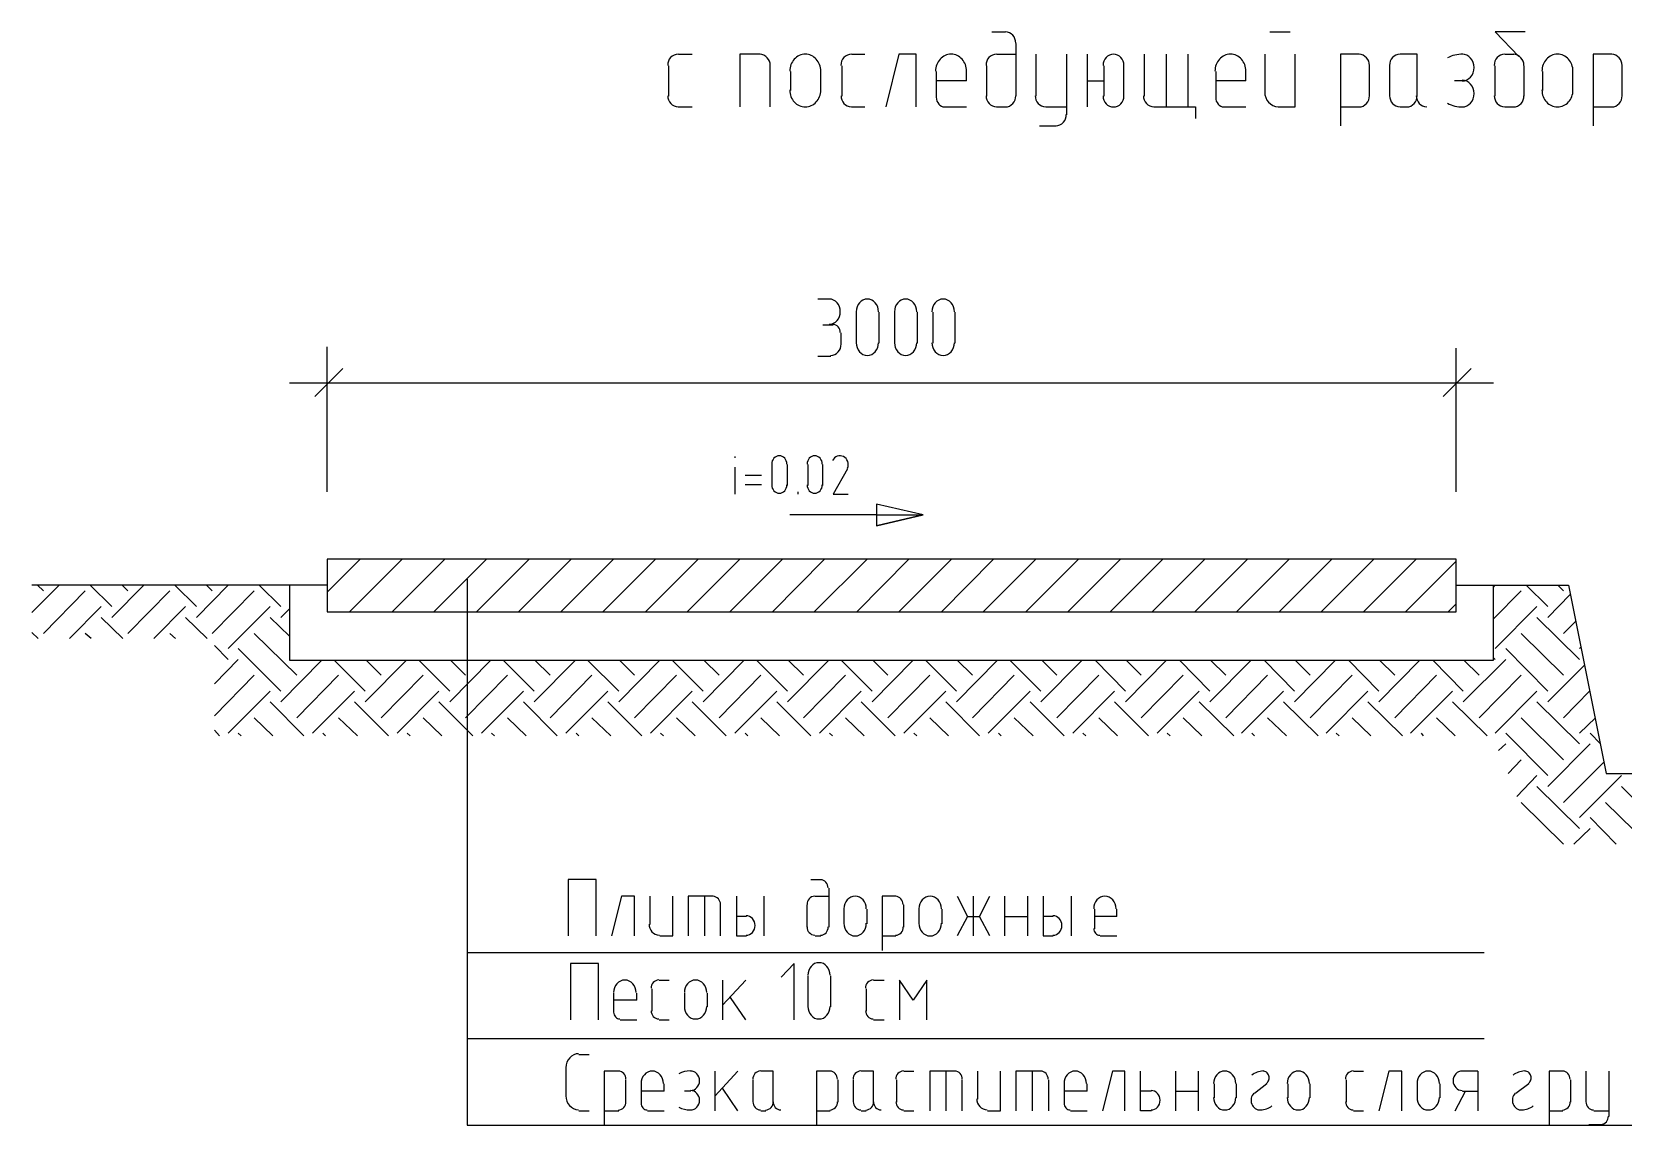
# Model space of a CAD drawing. Header units: millimetres. Extents: x 3063 to 5680, y 734 to 2027.
# Drawn here: x 3401.6 to 3467, y 1603.6 to 1648.6 of the extents above; entities that cross this region are included whole.
import ezdxf

# ---------------------------------------------------------------- set-up
doc = ezdxf.new("R2010")
doc.units = ezdxf.units.MM
doc.linetypes.add('atContinuous2', pattern=[0])
doc.layers.add('UnFound-40', color=7, linetype='Continuous')

msp = doc.modelspace()

# ---------------------------------------------------------------- linework, layer by layer
at = {"layer": 'UnFound-40', "color": 0}
for points in [[(3441.041, 1648.563), (3441.604, 1648.563)], [(3452.465, 1648.563), (3453.296, 1648.563)], [(3462.97, 1648.563), (3461.724, 1648.563), (3462.703, 1647.554)], [(3442.02, 1648.088), (3442.02, 1645.922)], [(3428.162, 1647.643), (3428.726, 1647.643)], [(3431.515, 1647.643), (3430.684, 1647.643), (3430.684, 1645.477)], [(3434.008, 1646.946), (3434.004, 1647.017), (3433.995, 1647.086), (3433.979, 1647.153), (3433.958, 1647.217), (3433.931, 1647.278), (3433.899, 1647.336), (3433.862, 1647.39), (3433.821, 1647.439), (3433.776, 1647.484), (3433.727, 1647.524), (3433.674, 1647.559), (3433.618, 1647.588), (3433.56, 1647.612), (3433.498, 1647.629), (3433.435, 1647.64), (3433.37, 1647.643), (3433.304, 1647.64), (3433.241, 1647.629), (3433.18, 1647.612), (3433.121, 1647.588), (3433.065, 1647.559), (3433.013, 1647.524), (3432.964, 1647.484), (3432.918, 1647.439), (3432.877, 1647.39), (3432.84, 1647.336), (3432.808, 1647.278), (3432.782, 1647.217), (3432.76, 1647.153), (3432.745, 1647.086), (3432.735, 1647.017), (3432.732, 1646.946)], [(3435.284, 1647.643), (3435.818, 1647.643)], [(3437.925, 1645.477), (3437.925, 1647.643), (3437.213, 1647.643), (3436.678, 1645.477)], [(3440.002, 1646.946), (3439.999, 1647.017), (3439.989, 1647.086), (3439.973, 1647.153), (3439.952, 1647.217), (3439.925, 1647.278), (3439.893, 1647.336), (3439.857, 1647.39), (3439.815, 1647.439), (3439.77, 1647.484), (3439.721, 1647.524), (3439.668, 1647.559), (3439.613, 1647.588), (3439.554, 1647.612), (3439.493, 1647.629), (3439.429, 1647.64), (3439.364, 1647.643), (3439.299, 1647.64), (3439.235, 1647.629), (3439.174, 1647.612), (3439.115, 1647.588), (3439.059, 1647.559), (3439.007, 1647.524), (3438.958, 1647.484), (3438.913, 1647.439), (3438.871, 1647.39), (3438.835, 1647.336), (3438.803, 1647.278), (3438.776, 1647.217), (3438.755, 1647.153), (3438.739, 1647.086), (3438.729, 1647.017), (3438.726, 1646.946)], [(3441.248, 1647.643), (3442.02, 1647.643)], [(3442.851, 1647.643), (3442.851, 1645.922)], [(3444.127, 1645.15), (3444.127, 1647.643)], [(3444.958, 1647.643), (3444.958, 1645.477)], [(3446.471, 1647.183), (3446.462, 1647.276), (3446.437, 1647.363), (3446.397, 1647.441), (3446.345, 1647.509), (3446.281, 1647.565), (3446.208, 1647.607), (3446.127, 1647.634), (3446.041, 1647.643), (3445.954, 1647.634), (3445.873, 1647.607), (3445.8, 1647.565), (3445.737, 1647.509), (3445.684, 1647.441), (3445.644, 1647.363), (3445.619, 1647.276), (3445.61, 1647.183)], [(3447.302, 1647.643), (3447.302, 1645.922)], [(3448.222, 1645.477), (3448.222, 1647.643)], [(3449.112, 1645.477), (3449.112, 1647.643)], [(3451.486, 1646.946), (3451.483, 1647.017), (3451.473, 1647.086), (3451.457, 1647.153), (3451.436, 1647.217), (3451.409, 1647.278), (3451.377, 1647.336), (3451.341, 1647.39), (3451.299, 1647.439), (3451.254, 1647.484), (3451.205, 1647.524), (3451.152, 1647.559), (3451.097, 1647.588), (3451.038, 1647.612), (3450.977, 1647.629), (3450.913, 1647.64), (3450.848, 1647.643), (3450.783, 1647.64), (3450.719, 1647.629), (3450.658, 1647.612), (3450.599, 1647.588), (3450.544, 1647.559), (3450.491, 1647.524), (3450.442, 1647.484), (3450.397, 1647.439), (3450.355, 1647.39), (3450.319, 1647.336), (3450.287, 1647.278), (3450.26, 1647.217), (3450.239, 1647.153), (3450.223, 1647.086), (3450.213, 1647.017), (3450.21, 1646.946)], [(3452.258, 1647.643), (3452.258, 1646.07)], [(3452.821, 1645.477), (3453.504, 1645.477), (3453.504, 1647.643)], [(3456.145, 1647.643), (3455.373, 1647.643), (3455.373, 1644.705)], [(3458.519, 1645.922), (3458.519, 1647.643), (3457.836, 1647.643)], [(3460.374, 1646.545), (3460.472, 1646.556), (3460.564, 1646.588), (3460.647, 1646.639), (3460.72, 1646.706), (3460.78, 1646.787), (3460.825, 1646.881), (3460.853, 1646.984), (3460.863, 1647.094), (3460.853, 1647.205), (3460.825, 1647.308), (3460.78, 1647.401), (3460.72, 1647.482), (3460.647, 1647.549), (3460.564, 1647.6), (3460.472, 1647.632), (3460.374, 1647.643)], [(3462.139, 1647.643), (3462.495, 1647.643)], [(3464.929, 1646.946), (3464.925, 1647.017), (3464.916, 1647.086), (3464.9, 1647.153), (3464.879, 1647.217), (3464.852, 1647.278), (3464.82, 1647.336), (3464.783, 1647.39), (3464.742, 1647.439), (3464.697, 1647.484), (3464.648, 1647.524), (3464.595, 1647.559), (3464.539, 1647.588), (3464.481, 1647.612), (3464.419, 1647.629), (3464.356, 1647.64), (3464.291, 1647.643), (3464.225, 1647.64), (3464.162, 1647.629), (3464.101, 1647.612), (3464.042, 1647.588), (3463.986, 1647.559), (3463.934, 1647.524), (3463.885, 1647.484), (3463.839, 1647.439), (3463.798, 1647.39), (3463.761, 1647.336), (3463.73, 1647.278), (3463.703, 1647.217), (3463.681, 1647.153), (3463.666, 1647.086), (3463.656, 1647.017), (3463.653, 1646.946)], [(3466.531, 1647.643), (3465.76, 1647.643), (3465.76, 1644.705)], [(3427.746, 1647.168), (3427.746, 1645.922)], [(3431.93, 1645.477), (3431.93, 1647.168)], [(3432.761, 1646.931), (3432.761, 1646.159)], [(3434.008, 1646.159), (3434.008, 1646.931)], [(3434.868, 1647.168), (3434.868, 1645.922)], [(3438.756, 1646.931), (3438.756, 1645.863)], [(3440.002, 1646.545), (3440.002, 1646.931)], [(3440.833, 1645.922), (3440.833, 1647.168)], [(3445.64, 1647.168), (3445.64, 1645.922)], [(3446.471, 1645.922), (3446.471, 1647.168)], [(3450.24, 1646.931), (3450.24, 1645.863)], [(3451.486, 1646.545), (3451.486, 1646.931)], [(3456.56, 1645.922), (3456.56, 1647.168)], [(3457.391, 1647.168), (3457.391, 1645.922)], [(3461.724, 1645.922), (3461.724, 1647.168)], [(3462.911, 1647.168), (3462.911, 1645.922)], [(3463.682, 1646.931), (3463.682, 1646.159)], [(3464.929, 1646.159), (3464.929, 1646.931)], [(3466.947, 1645.922), (3466.947, 1647.168)], [(3432.732, 1646.174), (3432.735, 1646.103), (3432.745, 1646.033), (3432.76, 1645.967), (3432.782, 1645.902), (3432.808, 1645.842), (3432.84, 1645.784), (3432.877, 1645.73), (3432.918, 1645.681), (3432.964, 1645.636), (3433.013, 1645.596), (3433.065, 1645.561), (3433.121, 1645.532), (3433.18, 1645.508), (3433.241, 1645.491), (3433.304, 1645.48), (3433.37, 1645.477), (3433.435, 1645.48), (3433.498, 1645.491), (3433.56, 1645.508), (3433.618, 1645.532), (3433.674, 1645.561), (3433.727, 1645.596), (3433.776, 1645.636), (3433.821, 1645.681), (3433.862, 1645.73), (3433.899, 1645.784), (3433.931, 1645.842), (3433.958, 1645.902), (3433.979, 1645.967), (3433.995, 1646.033), (3434.004, 1646.103), (3434.008, 1646.174)], [(3440.002, 1646.545), (3438.756, 1646.545)], [(3444.958, 1646.545), (3445.64, 1646.545)], [(3451.486, 1646.545), (3450.24, 1646.545)], [(3460.388, 1646.545), (3460.062, 1646.545)], [(3460.374, 1645.477), (3460.472, 1645.488), (3460.564, 1645.52), (3460.647, 1645.571), (3460.72, 1645.638), (3460.78, 1645.719), (3460.825, 1645.812), (3460.853, 1645.915), (3460.863, 1646.026), (3460.853, 1646.136), (3460.825, 1646.239), (3460.78, 1646.333), (3460.72, 1646.414), (3460.647, 1646.481), (3460.564, 1646.532), (3460.472, 1646.564), (3460.374, 1646.575)], [(3463.653, 1646.174), (3463.656, 1646.103), (3463.666, 1646.033), (3463.681, 1645.967), (3463.703, 1645.902), (3463.73, 1645.842), (3463.761, 1645.784), (3463.798, 1645.73), (3463.839, 1645.681), (3463.885, 1645.636), (3463.934, 1645.596), (3463.986, 1645.561), (3464.042, 1645.532), (3464.101, 1645.508), (3464.162, 1645.491), (3464.225, 1645.48), (3464.291, 1645.477), (3464.356, 1645.48), (3464.419, 1645.491), (3464.481, 1645.508), (3464.539, 1645.532), (3464.595, 1645.561), (3464.648, 1645.596), (3464.697, 1645.636), (3464.742, 1645.681), (3464.783, 1645.73), (3464.82, 1645.784), (3464.852, 1645.842), (3464.879, 1645.902), (3464.9, 1645.967), (3464.916, 1646.033), (3464.925, 1646.103), (3464.929, 1646.174)], [(3428.162, 1645.477), (3428.726, 1645.477)], [(3435.284, 1645.477), (3435.818, 1645.477)], [(3438.756, 1645.877), (3438.762, 1645.796), (3438.782, 1645.721), (3438.814, 1645.653), (3438.855, 1645.594), (3438.905, 1645.545), (3438.963, 1645.508), (3439.028, 1645.485), (3439.097, 1645.477)], [(3439.112, 1645.477), (3440.002, 1645.477)], [(3441.248, 1645.477), (3441.604, 1645.477)], [(3443.266, 1645.477), (3444.127, 1645.477)], [(3445.61, 1645.937), (3445.619, 1645.844), (3445.644, 1645.757), (3445.684, 1645.679), (3445.737, 1645.611), (3445.8, 1645.555), (3445.873, 1645.513), (3445.954, 1645.486), (3446.041, 1645.477), (3446.127, 1645.486), (3446.208, 1645.513), (3446.281, 1645.555), (3446.345, 1645.611), (3446.397, 1645.679), (3446.437, 1645.757), (3446.462, 1645.844), (3446.471, 1645.937)], [(3447.717, 1645.477), (3449.409, 1645.477)], [(3449.409, 1645.477), (3449.409, 1645.002)], [(3450.24, 1645.877), (3450.247, 1645.796), (3450.266, 1645.721), (3450.298, 1645.653), (3450.339, 1645.594), (3450.39, 1645.545), (3450.448, 1645.508), (3450.512, 1645.485), (3450.581, 1645.477)], [(3450.596, 1645.477), (3451.486, 1645.477)], [(3455.373, 1645.477), (3456.145, 1645.477)], [(3457.836, 1645.477), (3458.103, 1645.477)], [(3462.139, 1645.477), (3462.495, 1645.477)], [(3465.76, 1645.477), (3466.531, 1645.477)], [(3442.999, 1644.705), (3443.682, 1644.705)], [(3434.364, 1637.583), (3433.889, 1637.583)], [(3434.349, 1636.545), (3434.442, 1636.555), (3434.528, 1636.585), (3434.607, 1636.633), (3434.675, 1636.696), (3434.731, 1636.773), (3434.773, 1636.862), (3434.8, 1636.959), (3434.809, 1637.064), (3434.8, 1637.169), (3434.773, 1637.267), (3434.731, 1637.355), (3434.675, 1637.432), (3434.607, 1637.495), (3434.528, 1637.543), (3434.442, 1637.573), (3434.349, 1637.583)], [(3436.382, 1637.064), (3436.372, 1637.169), (3436.346, 1637.267), (3436.303, 1637.355), (3436.247, 1637.432), (3436.179, 1637.495), (3436.101, 1637.543), (3436.015, 1637.573), (3435.922, 1637.583), (3435.829, 1637.573), (3435.742, 1637.543), (3435.664, 1637.495), (3435.596, 1637.432), (3435.54, 1637.355), (3435.498, 1637.267), (3435.471, 1637.169), (3435.462, 1637.064)], [(3437.954, 1637.064), (3437.945, 1637.169), (3437.918, 1637.267), (3437.876, 1637.355), (3437.82, 1637.432), (3437.752, 1637.495), (3437.674, 1637.543), (3437.587, 1637.573), (3437.494, 1637.583), (3437.401, 1637.573), (3437.315, 1637.543), (3437.237, 1637.495), (3437.169, 1637.432), (3437.113, 1637.355), (3437.07, 1637.267), (3437.044, 1637.169), (3437.034, 1637.064)], [(3439.497, 1637.064), (3439.488, 1637.169), (3439.461, 1637.267), (3439.419, 1637.355), (3439.363, 1637.432), (3439.295, 1637.495), (3439.217, 1637.543), (3439.131, 1637.573), (3439.038, 1637.583), (3438.944, 1637.573), (3438.858, 1637.543), (3438.78, 1637.495), (3438.712, 1637.432), (3438.656, 1637.355), (3438.614, 1637.267), (3438.587, 1637.169), (3438.578, 1637.064)], [(3435.462, 1637.049), (3435.462, 1635.773)], [(3436.411, 1635.773), (3436.411, 1637.049)], [(3437.034, 1637.049), (3437.034, 1635.773)], [(3437.984, 1635.773), (3437.984, 1637.049)], [(3438.607, 1637.049), (3438.607, 1635.773)], [(3439.527, 1635.773), (3439.527, 1637.049)], [(3434.512, 1636.515), (3434.097, 1636.515)], [(3434.839, 1635.714), (3434.839, 1636.189)], [(3413.71, 1629.66), (3413.71, 1635.625)], [(3435.462, 1635.788), (3435.471, 1635.683), (3435.498, 1635.585), (3435.54, 1635.497), (3435.596, 1635.42), (3435.664, 1635.357), (3435.742, 1635.309), (3435.829, 1635.279), (3435.922, 1635.269), (3436.015, 1635.279), (3436.101, 1635.309), (3436.179, 1635.357), (3436.247, 1635.42), (3436.303, 1635.497), (3436.346, 1635.585), (3436.372, 1635.683), (3436.382, 1635.788)], [(3437.034, 1635.788), (3437.044, 1635.683), (3437.07, 1635.585), (3437.113, 1635.497), (3437.169, 1635.42), (3437.237, 1635.357), (3437.315, 1635.309), (3437.401, 1635.279), (3437.494, 1635.269), (3437.587, 1635.279), (3437.674, 1635.309), (3437.752, 1635.357), (3437.82, 1635.42), (3437.876, 1635.497), (3437.918, 1635.585), (3437.945, 1635.683), (3437.954, 1635.788)], [(3438.578, 1635.788), (3438.587, 1635.683), (3438.614, 1635.585), (3438.656, 1635.497), (3438.712, 1635.42), (3438.78, 1635.357), (3438.858, 1635.309), (3438.944, 1635.279), (3439.038, 1635.269), (3439.131, 1635.279), (3439.217, 1635.309), (3439.295, 1635.357), (3439.363, 1635.42), (3439.419, 1635.497), (3439.461, 1635.585), (3439.488, 1635.683), (3439.497, 1635.788)], [(3460.121, 1629.66), (3460.121, 1635.566)], [(3433.889, 1635.239), (3434.423, 1635.239)], [(3413.206, 1633.577), (3414.363, 1634.735)], [(3459.587, 1633.577), (3460.745, 1634.735)], [(3412.167, 1634.141), (3461.664, 1634.141)], [(3430.476, 1631.114), (3430.476, 1631.055)], [(3432.613, 1630.803), (3432.607, 1630.872), (3432.588, 1630.936), (3432.56, 1630.994), (3432.522, 1631.045), (3432.476, 1631.086), (3432.423, 1631.117), (3432.364, 1631.137), (3432.301, 1631.144), (3432.239, 1631.137), (3432.18, 1631.117), (3432.127, 1631.086), (3432.081, 1631.045), (3432.043, 1630.994), (3432.014, 1630.936), (3431.996, 1630.872), (3431.99, 1630.803)], [(3434.067, 1630.803), (3434.061, 1630.872), (3434.043, 1630.936), (3434.014, 1630.994), (3433.976, 1631.045), (3433.93, 1631.086), (3433.877, 1631.117), (3433.818, 1631.137), (3433.755, 1631.144), (3433.693, 1631.137), (3433.634, 1631.117), (3433.581, 1631.086), (3433.535, 1631.045), (3433.497, 1630.994), (3433.468, 1630.936), (3433.45, 1630.872), (3433.444, 1630.803)], [(3435.109, 1630.631), (3435.128, 1630.701), (3435.135, 1630.771), (3435.129, 1630.841), (3435.112, 1630.907), (3435.083, 1630.969), (3435.045, 1631.025), (3434.996, 1631.072), (3434.939, 1631.108), (3434.876, 1631.133), (3434.811, 1631.143), (3434.747, 1631.14), (3434.685, 1631.125), (3434.627, 1631.098), (3434.574, 1631.059), (3434.529, 1631.009), (3434.491, 1630.948)], [(3430.476, 1630.669), (3430.476, 1629.571)], [(3430.892, 1630.343), (3431.574, 1630.343)], [(3431.99, 1630.788), (3431.99, 1629.927)], [(3432.643, 1629.927), (3432.643, 1630.788)], [(3433.474, 1630.788), (3433.474, 1629.927)], [(3434.097, 1629.927), (3434.097, 1630.788)], [(3435.106, 1630.61), (3434.512, 1629.571), (3435.135, 1629.571)], [(3430.892, 1629.957), (3431.574, 1629.957)], [(3431.99, 1629.942), (3431.996, 1629.873), (3432.014, 1629.809), (3432.043, 1629.751), (3432.081, 1629.7), (3432.127, 1629.659), (3432.18, 1629.628), (3432.239, 1629.608), (3432.301, 1629.601), (3432.364, 1629.608), (3432.423, 1629.628), (3432.476, 1629.659), (3432.522, 1629.7), (3432.56, 1629.751), (3432.588, 1629.809), (3432.607, 1629.873), (3432.613, 1629.942)], [(3433.058, 1629.66), (3433.058, 1629.571)], [(3433.444, 1629.942), (3433.45, 1629.873), (3433.468, 1629.809), (3433.497, 1629.751), (3433.535, 1629.7), (3433.581, 1629.659), (3433.634, 1629.628), (3433.693, 1629.608), (3433.755, 1629.601), (3433.818, 1629.608), (3433.877, 1629.628), (3433.93, 1629.659), (3433.976, 1629.7), (3434.014, 1629.751), (3434.043, 1629.809), (3434.061, 1629.873), (3434.067, 1629.942)], [(3436.293, 1628.711), (3438.221, 1628.711), (3436.293, 1629.156)], [(3436.293, 1628.711), (3436.293, 1628.266), (3438.221, 1628.711), (3436.293, 1629.156), (3436.293, 1628.711)], [(3436.293, 1628.711), (3432.732, 1628.711)], [(3436.293, 1628.711), (3438.221, 1628.711), (3436.293, 1628.266)], [(3413.71, 1624.734), (3460.121, 1624.734), (3460.121, 1626.9), (3413.71, 1626.9), (3413.71, 1624.734)], [(3413.71, 1625.535), (3415.075, 1626.9)], [(3414.63, 1624.734), (3416.796, 1626.9)], [(3416.381, 1624.734), (3418.547, 1626.9)], [(3418.102, 1624.734), (3420.268, 1626.9)], [(3419.853, 1624.734), (3422.019, 1626.9)], [(3421.574, 1624.734), (3423.74, 1626.9)], [(3423.325, 1624.734), (3425.491, 1626.9)], [(3425.046, 1624.734), (3427.212, 1626.9)], [(3426.797, 1624.734), (3428.963, 1626.9)], [(3428.518, 1624.734), (3430.684, 1626.9)], [(3430.269, 1624.734), (3432.435, 1626.9)], [(3432.019, 1624.734), (3434.156, 1626.9)], [(3433.741, 1624.734), (3435.907, 1626.9)], [(3435.491, 1624.734), (3437.628, 1626.9)], [(3437.213, 1624.734), (3439.379, 1626.9)], [(3438.963, 1624.734), (3441.1, 1626.9)], [(3440.684, 1624.734), (3442.851, 1626.9)], [(3442.435, 1624.734), (3444.602, 1626.9)], [(3444.156, 1624.734), (3446.323, 1626.9)], [(3445.907, 1624.734), (3448.073, 1626.9)], [(3447.628, 1624.734), (3449.795, 1626.9)], [(3449.379, 1624.734), (3451.545, 1626.9)], [(3451.1, 1624.734), (3453.267, 1626.9)], [(3452.851, 1624.734), (3455.017, 1626.9)], [(3454.572, 1624.734), (3456.738, 1626.9)], [(3456.323, 1624.734), (3458.489, 1626.9)], [(3458.044, 1624.734), (3460.121, 1626.811)], [(3401.573, 1624.705), (3402.701, 1625.832)], [(3413.71, 1625.832), (3401.573, 1625.832)], [(3402.048, 1625.595), (3401.811, 1625.832)], [(3404.867, 1624.942), (3403.977, 1625.832)], [(3404.867, 1624.497), (3406.173, 1625.832)], [(3405.52, 1625.595), (3405.283, 1625.832)], [(3408.339, 1624.942), (3407.449, 1625.832)], [(3408.339, 1624.497), (3409.645, 1625.832)], [(3408.992, 1625.595), (3408.755, 1625.832)], [(3411.811, 1624.942), (3410.921, 1625.832)], [(3412.167, 1625.832), (3412.167, 1622.746), (3461.664, 1622.746), (3461.664, 1625.832)], [(3419.467, 1626.07), (3419.467, 1603.636), (3480.656, 1603.636)], [(3460.121, 1625.832), (3464.751, 1625.832), (3466.294, 1618.087), (3469.38, 1618.087), (3470.923, 1625.832), (3483.179, 1625.832)], [(3461.664, 1625.743), (3461.724, 1625.832)], [(3463.89, 1624.942), (3463, 1625.832)], [(3464.543, 1625.595), (3464.306, 1625.832)], [(3402.048, 1623.844), (3403.769, 1625.595)], [(3405.52, 1623.844), (3407.241, 1625.595)], [(3408.992, 1623.844), (3410.713, 1625.595)], [(3459.795, 1624.734), (3460.121, 1625.061)], [(3461.664, 1624.438), (3462.792, 1625.595)], [(3463.89, 1624.497), (3464.81, 1625.446)], [(3403.116, 1623.636), (3404.422, 1624.942)], [(3405.312, 1623.636), (3404.422, 1624.497)], [(3406.588, 1623.636), (3407.894, 1624.942)], [(3408.784, 1623.636), (3407.894, 1624.497)], [(3409.645, 1623.221), (3411.366, 1624.942)], [(3412.167, 1623.725), (3411.366, 1624.497)], [(3411.811, 1624.497), (3412.167, 1624.853)], [(3461.724, 1623.221), (3463.445, 1624.942)], [(3465.196, 1622.776), (3463.445, 1624.497)], [(3401.84, 1623.636), (3401.573, 1623.874)], [(3404.007, 1623.636), (3403.769, 1623.844)], [(3407.478, 1623.636), (3407.241, 1623.844)], [(3412.464, 1622.123), (3410.713, 1623.844)], [(3464.543, 1622.123), (3462.792, 1623.844)], [(3464.543, 1623.844), (3465.047, 1624.348)], [(3409.645, 1622.776), (3409.081, 1623.34)], [(3411.811, 1621.47), (3410.06, 1623.221)], [(3463.89, 1621.47), (3462.169, 1623.221)], [(3465.196, 1623.221), (3465.255, 1623.28)], [(3409.081, 1621.767), (3410.06, 1622.776)], [(3411.811, 1621.025), (3413.502, 1622.746)], [(3415.283, 1621.47), (3414.007, 1622.746)], [(3415.283, 1621.025), (3416.974, 1622.746)], [(3415.936, 1622.123), (3415.313, 1622.746)], [(3418.755, 1621.47), (3417.479, 1622.746)], [(3418.755, 1621.025), (3420.446, 1622.746)], [(3419.408, 1622.123), (3418.785, 1622.746)], [(3422.227, 1621.47), (3420.951, 1622.746)], [(3422.227, 1621.025), (3423.918, 1622.746)], [(3422.88, 1622.123), (3422.256, 1622.746)], [(3425.699, 1621.47), (3424.423, 1622.746)], [(3425.699, 1621.025), (3427.39, 1622.746)], [(3426.352, 1622.123), (3425.728, 1622.746)], [(3429.171, 1621.47), (3427.895, 1622.746)], [(3429.171, 1621.025), (3430.862, 1622.746)], [(3429.824, 1622.123), (3429.2, 1622.746)], [(3432.643, 1621.47), (3431.367, 1622.746)], [(3432.643, 1621.025), (3434.334, 1622.746)], [(3433.295, 1622.123), (3432.672, 1622.746)], [(3436.115, 1621.47), (3434.839, 1622.746)], [(3436.115, 1621.025), (3437.806, 1622.746)], [(3436.767, 1622.123), (3436.144, 1622.746)], [(3439.586, 1621.47), (3438.31, 1622.746)], [(3439.586, 1621.025), (3441.278, 1622.746)], [(3440.239, 1622.123), (3439.616, 1622.746)], [(3443.058, 1621.47), (3441.782, 1622.746)], [(3443.058, 1621.025), (3444.75, 1622.746)], [(3443.711, 1622.123), (3443.088, 1622.746)], [(3446.53, 1621.47), (3445.284, 1622.746)], [(3446.53, 1621.025), (3448.222, 1622.746)], [(3447.183, 1622.123), (3446.56, 1622.746)], [(3450.002, 1621.47), (3448.756, 1622.746)], [(3450.002, 1621.025), (3451.694, 1622.746)], [(3450.655, 1622.123), (3450.032, 1622.746)], [(3453.474, 1621.47), (3452.228, 1622.746)], [(3453.474, 1621.025), (3455.166, 1622.746)], [(3454.127, 1622.123), (3453.504, 1622.746)], [(3456.946, 1621.47), (3455.7, 1622.746)], [(3456.946, 1621.025), (3458.638, 1622.746)], [(3457.599, 1622.123), (3456.976, 1622.746)], [(3460.418, 1621.47), (3459.172, 1622.746)], [(3460.418, 1621.025), (3462.169, 1622.776)], [(3461.071, 1622.123), (3460.448, 1622.746)], [(3461.724, 1622.776), (3461.664, 1622.835)], [(3463.89, 1621.025), (3465.403, 1622.538)], [(3409.081, 1620.461), (3410.713, 1622.123)], [(3412.464, 1620.372), (3414.185, 1622.123)], [(3415.936, 1620.372), (3417.657, 1622.123)], [(3419.408, 1620.372), (3421.129, 1622.123)], [(3422.88, 1620.372), (3424.601, 1622.123)], [(3426.352, 1620.372), (3428.073, 1622.123)], [(3429.824, 1620.372), (3431.545, 1622.123)], [(3433.295, 1620.372), (3435.017, 1622.123)], [(3436.767, 1620.372), (3438.489, 1622.123)], [(3440.239, 1620.372), (3441.96, 1622.123)], [(3443.711, 1620.372), (3445.432, 1622.123)], [(3447.183, 1620.372), (3448.904, 1622.123)], [(3450.655, 1620.372), (3452.376, 1622.123)], [(3454.127, 1620.372), (3455.848, 1622.123)], [(3457.599, 1620.372), (3459.32, 1622.123)], [(3461.071, 1620.372), (3462.792, 1622.123)], [(3409.645, 1619.749), (3411.366, 1621.47)], [(3413.117, 1619.749), (3414.838, 1621.47)], [(3416.589, 1619.749), (3418.31, 1621.47)], [(3420.061, 1619.749), (3421.782, 1621.47)], [(3423.532, 1619.749), (3425.254, 1621.47)], [(3427.004, 1619.749), (3428.726, 1621.47)], [(3430.476, 1619.749), (3432.198, 1621.47)], [(3433.948, 1619.749), (3435.669, 1621.47)], [(3437.42, 1619.749), (3439.141, 1621.47)], [(3440.892, 1619.749), (3442.613, 1621.47)], [(3444.364, 1619.749), (3446.085, 1621.47)], [(3447.836, 1619.749), (3449.557, 1621.47)], [(3451.308, 1619.749), (3453.029, 1621.47)], [(3454.78, 1619.749), (3456.501, 1621.47)], [(3458.252, 1619.749), (3459.973, 1621.47)], [(3461.724, 1619.749), (3463.445, 1621.47)], [(3464.543, 1620.372), (3465.611, 1621.47)], [(3412.761, 1619.63), (3411.366, 1621.025)], [(3416.233, 1619.63), (3414.838, 1621.025)], [(3419.704, 1619.63), (3418.31, 1621.025)], [(3423.176, 1619.63), (3421.782, 1621.025)], [(3426.648, 1619.63), (3425.254, 1621.025)], [(3430.12, 1619.63), (3428.726, 1621.025)], [(3433.592, 1619.63), (3432.198, 1621.025)], [(3437.064, 1619.63), (3435.669, 1621.025)], [(3440.536, 1619.63), (3439.141, 1621.025)], [(3444.008, 1619.63), (3442.613, 1621.025)], [(3447.48, 1619.63), (3446.085, 1621.025)], [(3450.982, 1619.63), (3449.557, 1621.025)], [(3454.454, 1619.63), (3453.029, 1621.025)], [(3457.925, 1619.63), (3456.501, 1621.025)], [(3461.397, 1619.63), (3459.973, 1621.025)], [(3465.196, 1619.304), (3463.445, 1621.025)], [(3409.289, 1619.63), (3409.081, 1619.868)], [(3411.485, 1619.63), (3410.713, 1620.372)], [(3414.957, 1619.63), (3414.185, 1620.372)], [(3418.428, 1619.63), (3417.657, 1620.372)], [(3421.9, 1619.63), (3421.129, 1620.372)], [(3425.372, 1619.63), (3424.601, 1620.372)], [(3428.844, 1619.63), (3428.073, 1620.372)], [(3432.316, 1619.63), (3431.545, 1620.372)], [(3435.788, 1619.63), (3435.017, 1620.372)], [(3439.26, 1619.63), (3438.489, 1620.372)], [(3442.732, 1619.63), (3441.96, 1620.372)], [(3446.204, 1619.63), (3445.432, 1620.372)], [(3449.676, 1619.63), (3448.904, 1620.372)], [(3453.148, 1619.63), (3452.376, 1620.372)], [(3456.62, 1619.63), (3455.848, 1620.372)], [(3460.092, 1619.63), (3459.32, 1620.372)], [(3464.543, 1618.651), (3462.792, 1620.372)], [(3465.196, 1619.749), (3465.849, 1620.372)], [(3410.179, 1619.63), (3410.06, 1619.749)], [(3413.651, 1619.63), (3413.532, 1619.749)], [(3417.123, 1619.63), (3417.004, 1619.749)], [(3420.595, 1619.63), (3420.476, 1619.749)], [(3424.067, 1619.63), (3423.948, 1619.749)], [(3427.539, 1619.63), (3427.42, 1619.749)], [(3431.011, 1619.63), (3430.892, 1619.749)], [(3434.482, 1619.63), (3434.364, 1619.749)], [(3437.954, 1619.63), (3437.836, 1619.749)], [(3441.426, 1619.63), (3441.308, 1619.749)], [(3444.898, 1619.63), (3444.78, 1619.749)], [(3448.37, 1619.63), (3448.252, 1619.749)], [(3451.842, 1619.63), (3451.723, 1619.749)], [(3455.314, 1619.63), (3455.195, 1619.749)], [(3458.786, 1619.63), (3458.697, 1619.749)], [(3461.872, 1619.037), (3462.169, 1619.304)], [(3463.89, 1617.998), (3462.169, 1619.749)], [(3463.89, 1617.553), (3465.641, 1619.304)], [(3466.056, 1619.304), (3465.641, 1619.749)], [(3462.258, 1618.087), (3462.792, 1618.651)], [(3464.543, 1616.9), (3466.205, 1618.562)], [(3462.614, 1617.138), (3463.445, 1617.998)], [(3465.196, 1616.277), (3466.917, 1617.998)], [(3465.196, 1615.832), (3463.445, 1617.553)], [(3468.668, 1615.832), (3466.917, 1617.553)], [(3464.543, 1615.179), (3462.792, 1616.9)], [(3468.015, 1615.179), (3466.264, 1616.9)], [(3466.709, 1615.179), (3465.641, 1616.277)], [(3464.958, 1615.179), (3465.641, 1615.832)], [(3424.779, 1611.41), (3424.779, 1613.725), (3423.622, 1613.725), (3423.622, 1611.41)], [(3433.592, 1613.725), (3434.008, 1613.725)], [(3434.334, 1613.369), (3434.334, 1611.766)], [(3426.352, 1611.41), (3426.352, 1613.042), (3425.817, 1613.042), (3425.402, 1611.41)], [(3426.975, 1613.042), (3426.975, 1611.885)], [(3427.39, 1611.41), (3427.924, 1611.41), (3427.924, 1613.042)], [(3429.586, 1613.042), (3428.548, 1613.042), (3428.548, 1611.41)], [(3429.23, 1613.042), (3429.23, 1611.41)], [(3429.883, 1611.41), (3429.883, 1612.686)], [(3430.536, 1613.042), (3430.536, 1611.41)], [(3431.663, 1613.042), (3431.663, 1611.41)], [(3433.444, 1611.766), (3433.444, 1612.686)], [(3433.77, 1613.042), (3434.334, 1613.042)], [(3435.877, 1612.523), (3435.868, 1612.628), (3435.841, 1612.726), (3435.799, 1612.814), (3435.743, 1612.891), (3435.675, 1612.954), (3435.597, 1613.002), (3435.51, 1613.032), (3435.417, 1613.042), (3435.324, 1613.032), (3435.238, 1613.002), (3435.16, 1612.954), (3435.092, 1612.891), (3435.035, 1612.814), (3434.993, 1612.726), (3434.967, 1612.628), (3434.957, 1612.523)], [(3437.094, 1613.042), (3436.53, 1613.042), (3436.53, 1610.817)], [(3437.42, 1611.766), (3437.42, 1612.686)], [(3438.963, 1612.523), (3438.954, 1612.628), (3438.927, 1612.726), (3438.885, 1612.814), (3438.829, 1612.891), (3438.761, 1612.954), (3438.683, 1613.002), (3438.596, 1613.032), (3438.503, 1613.042), (3438.41, 1613.032), (3438.324, 1613.002), (3438.246, 1612.954), (3438.178, 1612.891), (3438.122, 1612.814), (3438.079, 1612.726), (3438.053, 1612.628), (3438.043, 1612.523)], [(3439.616, 1613.042), (3440.032, 1612.212), (3439.616, 1611.41)], [(3440.269, 1613.042), (3440.269, 1611.41)], [(3440.952, 1611.41), (3440.536, 1612.212), (3440.952, 1613.042)], [(3441.575, 1611.41), (3441.575, 1613.042)], [(3442.524, 1611.41), (3442.524, 1613.042)], [(3443.147, 1613.042), (3443.147, 1611.41)], [(3444.305, 1613.042), (3444.305, 1611.41)], [(3446.145, 1612.523), (3446.135, 1612.628), (3446.109, 1612.726), (3446.066, 1612.814), (3446.01, 1612.891), (3445.942, 1612.954), (3445.864, 1613.002), (3445.778, 1613.032), (3445.685, 1613.042), (3445.592, 1613.032), (3445.505, 1613.002), (3445.427, 1612.954), (3445.359, 1612.891), (3445.303, 1612.814), (3445.261, 1612.726), (3445.234, 1612.628), (3445.225, 1612.523)], [(3430.951, 1612.212), (3430.536, 1612.212)], [(3430.936, 1611.44), (3431.011, 1611.448), (3431.081, 1611.471), (3431.144, 1611.508), (3431.199, 1611.557), (3431.244, 1611.616), (3431.278, 1611.684), (3431.3, 1611.759), (3431.307, 1611.841), (3431.3, 1611.922), (3431.278, 1611.997), (3431.244, 1612.065), (3431.199, 1612.124), (3431.144, 1612.173), (3431.081, 1612.21), (3431.011, 1612.233), (3430.936, 1612.241)], [(3434.957, 1612.508), (3434.957, 1611.915)], [(3434.957, 1611.93), (3434.967, 1611.825), (3434.993, 1611.727), (3435.035, 1611.639), (3435.092, 1611.562), (3435.16, 1611.499), (3435.238, 1611.451), (3435.324, 1611.421), (3435.417, 1611.41), (3435.51, 1611.421), (3435.597, 1611.451), (3435.675, 1611.499), (3435.743, 1611.562), (3435.799, 1611.639), (3435.841, 1611.727), (3435.868, 1611.825), (3435.877, 1611.93)], [(3435.907, 1611.915), (3435.907, 1612.508)], [(3438.043, 1612.508), (3438.043, 1611.915)], [(3438.043, 1611.93), (3438.053, 1611.825), (3438.079, 1611.727), (3438.122, 1611.639), (3438.178, 1611.562), (3438.246, 1611.499), (3438.324, 1611.451), (3438.41, 1611.421), (3438.503, 1611.41), (3438.596, 1611.421), (3438.683, 1611.451), (3438.761, 1611.499), (3438.829, 1611.562), (3438.885, 1611.639), (3438.927, 1611.727), (3438.954, 1611.825), (3438.963, 1611.93)], [(3438.993, 1611.915), (3438.993, 1612.508)], [(3440.032, 1612.212), (3440.536, 1612.212)], [(3441.575, 1612.212), (3442.524, 1612.212)], [(3443.563, 1612.212), (3443.147, 1612.212)], [(3443.548, 1611.44), (3443.623, 1611.448), (3443.692, 1611.471), (3443.755, 1611.508), (3443.81, 1611.557), (3443.856, 1611.616), (3443.89, 1611.684), (3443.911, 1611.759), (3443.919, 1611.841), (3443.911, 1611.922), (3443.89, 1611.997), (3443.856, 1612.065), (3443.81, 1612.124), (3443.755, 1612.173), (3443.692, 1612.21), (3443.623, 1612.233), (3443.548, 1612.241)], [(3445.254, 1612.508), (3445.254, 1611.707)], [(3446.174, 1612.212), (3445.254, 1612.212)], [(3446.174, 1612.212), (3446.174, 1612.508)], [(3430.536, 1611.41), (3430.951, 1611.41)], [(3433.77, 1611.41), (3434.008, 1611.41)], [(3436.53, 1611.41), (3437.094, 1611.41)], [(3443.147, 1611.41), (3443.563, 1611.41)], [(3445.225, 1611.722), (3445.23, 1611.665), (3445.244, 1611.613), (3445.268, 1611.565), (3445.299, 1611.523), (3445.336, 1611.489), (3445.379, 1611.462), (3445.426, 1611.446), (3445.477, 1611.44)], [(3445.492, 1611.41), (3446.174, 1611.41)], [(3419.467, 1610.728), (3461.279, 1610.728)], [(3424.868, 1607.968), (3424.868, 1610.283), (3423.711, 1610.283), (3423.711, 1607.968)], [(3432.91, 1607.968), (3432.91, 1610.283), (3432.376, 1609.719)], [(3434.393, 1609.793), (3434.384, 1609.898), (3434.357, 1609.996), (3434.315, 1610.084), (3434.259, 1610.161), (3434.191, 1610.224), (3434.113, 1610.272), (3434.027, 1610.302), (3433.933, 1610.312), (3433.84, 1610.302), (3433.754, 1610.272), (3433.676, 1610.224), (3433.608, 1610.161), (3433.552, 1610.084), (3433.509, 1609.996), (3433.483, 1609.898), (3433.474, 1609.793)], [(3426.411, 1609.081), (3426.402, 1609.186), (3426.375, 1609.283), (3426.333, 1609.372), (3426.277, 1609.448), (3426.209, 1609.512), (3426.131, 1609.559), (3426.044, 1609.59), (3425.951, 1609.6), (3425.858, 1609.59), (3425.771, 1609.559), (3425.693, 1609.512), (3425.625, 1609.448), (3425.569, 1609.372), (3425.527, 1609.283), (3425.5, 1609.186), (3425.491, 1609.081)], [(3427.361, 1609.6), (3427.776, 1609.6)], [(3429.319, 1609.081), (3429.31, 1609.186), (3429.283, 1609.283), (3429.241, 1609.372), (3429.185, 1609.448), (3429.117, 1609.512), (3429.039, 1609.559), (3428.952, 1609.59), (3428.859, 1609.6), (3428.766, 1609.59), (3428.68, 1609.559), (3428.601, 1609.512), (3428.533, 1609.448), (3428.477, 1609.372), (3428.435, 1609.283), (3428.408, 1609.186), (3428.399, 1609.081)], [(3429.972, 1608.562), (3430.921, 1609.6)], [(3429.972, 1609.6), (3429.972, 1607.968)], [(3433.474, 1609.778), (3433.474, 1608.502)], [(3434.423, 1608.502), (3434.423, 1609.778)], [(3436.174, 1609.6), (3436.619, 1609.6)], [(3438.37, 1607.968), (3438.37, 1609.6), (3437.806, 1608.769), (3437.242, 1609.6), (3437.242, 1607.968)], [(3425.491, 1609.066), (3425.491, 1608.265)], [(3426.441, 1608.769), (3425.491, 1608.769)], [(3426.441, 1608.769), (3426.441, 1609.066)], [(3427.064, 1609.244), (3427.064, 1608.324)], [(3428.399, 1609.066), (3428.399, 1608.502)], [(3429.349, 1608.502), (3429.349, 1609.066)], [(3430.921, 1607.968), (3430.298, 1608.888)], [(3435.877, 1609.244), (3435.877, 1608.324)], [(3425.491, 1608.28), (3425.496, 1608.223), (3425.511, 1608.17), (3425.534, 1608.123), (3425.565, 1608.081), (3425.602, 1608.046), (3425.645, 1608.02), (3425.692, 1608.004), (3425.743, 1607.998)], [(3428.399, 1608.517), (3428.408, 1608.412), (3428.435, 1608.314), (3428.477, 1608.226), (3428.533, 1608.149), (3428.601, 1608.086), (3428.68, 1608.038), (3428.766, 1608.008), (3428.859, 1607.998), (3428.952, 1608.008), (3429.039, 1608.038), (3429.117, 1608.086), (3429.185, 1608.149), (3429.241, 1608.226), (3429.283, 1608.314), (3429.31, 1608.412), (3429.319, 1608.517)], [(3433.474, 1608.517), (3433.483, 1608.412), (3433.509, 1608.314), (3433.552, 1608.226), (3433.608, 1608.149), (3433.676, 1608.086), (3433.754, 1608.038), (3433.84, 1608.008), (3433.933, 1607.998), (3434.027, 1608.008), (3434.113, 1608.038), (3434.191, 1608.086), (3434.259, 1608.149), (3434.315, 1608.226), (3434.357, 1608.314), (3434.384, 1608.412), (3434.393, 1608.517)], [(3425.758, 1607.968), (3426.441, 1607.968)], [(3427.361, 1607.968), (3427.776, 1607.968)], [(3436.174, 1607.968), (3436.619, 1607.968)], [(3419.467, 1607.197), (3461.279, 1607.197)], [(3424.052, 1606.573), (3423.999, 1606.57), (3423.947, 1606.562), (3423.849, 1606.528), (3423.761, 1606.475), (3423.684, 1606.404), (3423.621, 1606.319), (3423.573, 1606.22), (3423.543, 1606.112), (3423.532, 1605.995)], [(3424.067, 1606.544), (3424.482, 1606.544)], [(3423.532, 1605.98), (3423.532, 1604.823)], [(3425.699, 1605.861), (3425.105, 1605.861), (3425.105, 1603.665)], [(3425.995, 1604.585), (3425.995, 1605.505)], [(3427.539, 1605.342), (3427.529, 1605.447), (3427.503, 1605.544), (3427.46, 1605.633), (3427.404, 1605.709), (3427.336, 1605.773), (3427.258, 1605.82), (3427.172, 1605.851), (3427.079, 1605.861), (3426.986, 1605.851), (3426.899, 1605.82), (3426.821, 1605.773), (3426.753, 1605.709), (3426.697, 1605.633), (3426.655, 1605.544), (3426.628, 1605.447), (3426.619, 1605.342)], [(3428.651, 1605.06), (3428.726, 1605.068), (3428.796, 1605.091), (3428.859, 1605.128), (3428.914, 1605.177), (3428.959, 1605.236), (3428.993, 1605.304), (3429.015, 1605.379), (3429.022, 1605.461), (3429.015, 1605.542), (3428.993, 1605.617), (3428.959, 1605.685), (3428.914, 1605.744), (3428.859, 1605.793), (3428.796, 1605.83), (3428.726, 1605.853), (3428.651, 1605.861)], [(3429.645, 1604.823), (3430.595, 1605.861)], [(3429.645, 1605.861), (3429.645, 1604.229)], [(3431.218, 1605.505), (3431.218, 1604.585)], [(3432.049, 1604.585), (3432.049, 1605.861), (3431.545, 1605.861)], [(3434.393, 1605.861), (3433.83, 1605.861), (3433.83, 1603.665)], [(3434.72, 1604.585), (3434.72, 1605.505)], [(3435.343, 1605.505), (3435.343, 1604.585)], [(3436.174, 1604.585), (3436.174, 1605.861), (3435.669, 1605.861)], [(3437.124, 1605.505), (3437.124, 1604.585)], [(3437.42, 1605.861), (3437.836, 1605.861)], [(3439.527, 1605.861), (3438.489, 1605.861), (3438.489, 1604.229)], [(3439.141, 1605.861), (3439.141, 1604.229)], [(3439.824, 1604.229), (3439.824, 1605.505)], [(3440.447, 1605.861), (3440.447, 1604.704)], [(3440.863, 1604.229), (3441.397, 1604.229), (3441.397, 1605.861)], [(3443.058, 1605.861), (3442.02, 1605.861), (3442.02, 1604.229)], [(3442.702, 1605.861), (3442.702, 1604.229)], [(3443.385, 1604.229), (3443.385, 1605.505)], [(3444.928, 1605.342), (3444.919, 1605.447), (3444.892, 1605.544), (3444.85, 1605.633), (3444.794, 1605.709), (3444.726, 1605.773), (3444.648, 1605.82), (3444.561, 1605.851), (3444.468, 1605.861), (3444.375, 1605.851), (3444.288, 1605.82), (3444.21, 1605.773), (3444.142, 1605.709), (3444.086, 1605.633), (3444.044, 1605.544), (3444.017, 1605.447), (3444.008, 1605.342)], [(3446.501, 1604.229), (3446.501, 1605.861), (3445.996, 1605.861), (3445.581, 1604.229)], [(3447.599, 1604.229), (3447.154, 1604.229), (3447.154, 1605.861)], [(3448.608, 1604.229), (3448.608, 1605.861)], [(3449.528, 1604.229), (3449.528, 1605.861)], [(3451.071, 1605.342), (3451.061, 1605.447), (3451.035, 1605.544), (3450.992, 1605.633), (3450.936, 1605.709), (3450.868, 1605.773), (3450.79, 1605.82), (3450.704, 1605.851), (3450.611, 1605.861), (3450.518, 1605.851), (3450.431, 1605.82), (3450.353, 1605.773), (3450.285, 1605.709), (3450.229, 1605.633), (3450.187, 1605.544), (3450.16, 1605.447), (3450.151, 1605.342)], [(3452.335, 1605.354), (3452.365, 1605.383), (3452.39, 1605.417), (3452.409, 1605.454), (3452.424, 1605.494), (3452.433, 1605.537), (3452.436, 1605.58), (3452.433, 1605.624), (3452.424, 1605.668), (3452.408, 1605.71), (3452.386, 1605.747), (3452.36, 1605.78), (3452.33, 1605.808), (3452.297, 1605.831), (3452.261, 1605.847), (3452.223, 1605.858), (3452.183, 1605.861)], [(3454.097, 1605.342), (3454.088, 1605.447), (3454.061, 1605.544), (3454.019, 1605.633), (3453.963, 1605.709), (3453.895, 1605.773), (3453.817, 1605.82), (3453.73, 1605.851), (3453.637, 1605.861), (3453.544, 1605.851), (3453.458, 1605.82), (3453.38, 1605.773), (3453.312, 1605.709), (3453.256, 1605.633), (3453.213, 1605.544), (3453.187, 1605.447), (3453.178, 1605.342)], [(3455.611, 1605.505), (3455.611, 1604.585)], [(3455.908, 1605.861), (3456.323, 1605.861)], [(3457.896, 1604.229), (3457.896, 1605.861), (3457.362, 1605.861), (3456.946, 1604.229)], [(3459.439, 1605.342), (3459.43, 1605.447), (3459.403, 1605.544), (3459.361, 1605.633), (3459.305, 1605.709), (3459.237, 1605.773), (3459.158, 1605.82), (3459.072, 1605.851), (3458.979, 1605.861), (3458.886, 1605.851), (3458.799, 1605.82), (3458.721, 1605.773), (3458.653, 1605.709), (3458.597, 1605.633), (3458.555, 1605.544), (3458.528, 1605.447), (3458.519, 1605.342)], [(3460.374, 1605.861), (3460.299, 1605.853), (3460.229, 1605.83), (3460.166, 1605.793), (3460.111, 1605.744), (3460.066, 1605.685), (3460.032, 1605.617), (3460.01, 1605.542), (3460.003, 1605.461), (3460.01, 1605.379), (3460.032, 1605.304), (3460.066, 1605.236), (3460.111, 1605.177), (3460.166, 1605.128), (3460.229, 1605.091), (3460.299, 1605.068), (3460.374, 1605.06)], [(3461.012, 1605.861), (3460.388, 1605.861)], [(3461.012, 1605.861), (3461.012, 1604.229)], [(3463.107, 1605.354), (3463.137, 1605.383), (3463.161, 1605.417), (3463.181, 1605.454), (3463.196, 1605.494), (3463.205, 1605.537), (3463.208, 1605.58), (3463.205, 1605.624), (3463.196, 1605.668), (3463.18, 1605.71), (3463.158, 1605.747), (3463.132, 1605.78), (3463.102, 1605.808), (3463.069, 1605.831), (3463.033, 1605.847), (3462.995, 1605.858), (3462.955, 1605.861)], [(3464.513, 1605.861), (3463.949, 1605.861), (3463.949, 1603.665)], [(3464.84, 1604.585), (3464.84, 1605.505)], [(3465.463, 1605.861), (3465.463, 1604.585)], [(3466.412, 1603.992), (3466.412, 1605.861)], [(3426.619, 1605.327), (3426.619, 1604.526)], [(3427.568, 1605.03), (3426.619, 1605.03)], [(3427.568, 1605.03), (3427.568, 1605.327)], [(3428.666, 1605.03), (3428.399, 1605.03)], [(3428.651, 1604.259), (3428.726, 1604.267), (3428.796, 1604.29), (3428.859, 1604.327), (3428.914, 1604.376), (3428.959, 1604.435), (3428.993, 1604.503), (3429.015, 1604.578), (3429.022, 1604.659), (3429.015, 1604.74), (3428.993, 1604.816), (3428.959, 1604.884), (3428.914, 1604.943), (3428.859, 1604.992), (3428.796, 1605.029), (3428.726, 1605.052), (3428.651, 1605.06)], [(3430.595, 1604.229), (3429.972, 1605.149)], [(3444.008, 1605.327), (3444.008, 1604.526)], [(3444.958, 1605.03), (3444.008, 1605.03)], [(3444.958, 1605.03), (3444.958, 1605.327)], [(3447.599, 1605.03), (3447.154, 1605.03)], [(3447.584, 1604.259), (3447.659, 1604.267), (3447.728, 1604.29), (3447.791, 1604.327), (3447.846, 1604.376), (3447.891, 1604.435), (3447.926, 1604.503), (3447.947, 1604.578), (3447.955, 1604.659), (3447.947, 1604.74), (3447.926, 1604.816), (3447.891, 1604.884), (3447.846, 1604.943), (3447.791, 1604.992), (3447.728, 1605.029), (3447.659, 1605.052), (3447.584, 1605.06)], [(3448.608, 1605.03), (3449.528, 1605.03)], [(3450.151, 1604.778), (3450.16, 1604.673), (3450.187, 1604.575), (3450.229, 1604.487), (3450.285, 1604.41), (3450.353, 1604.347), (3450.431, 1604.299), (3450.518, 1604.269), (3450.611, 1604.259), (3450.704, 1604.269), (3450.79, 1604.299), (3450.868, 1604.347), (3450.936, 1604.41), (3450.992, 1604.487), (3451.035, 1604.575), (3451.061, 1604.673), (3451.071, 1604.778)], [(3450.18, 1605.327), (3450.18, 1604.763)], [(3451.1, 1604.763), (3451.1, 1605.327)], [(3451.815, 1604.956), (3451.776, 1604.911), (3451.743, 1604.86), (3451.719, 1604.805), (3451.703, 1604.747), (3451.695, 1604.687), (3451.695, 1604.626), (3451.705, 1604.565), (3451.723, 1604.505), (3451.75, 1604.449), (3451.783, 1604.399), (3451.823, 1604.356), (3451.868, 1604.32), (3451.917, 1604.291), (3451.971, 1604.271), (3452.027, 1604.26), (3452.085, 1604.259)], [(3452.347, 1605.327), (3451.842, 1604.941)], [(3453.178, 1604.778), (3453.187, 1604.673), (3453.213, 1604.575), (3453.256, 1604.487), (3453.312, 1604.41), (3453.38, 1604.347), (3453.458, 1604.299), (3453.544, 1604.269), (3453.637, 1604.259), (3453.73, 1604.269), (3453.817, 1604.299), (3453.895, 1604.347), (3453.963, 1604.41), (3454.019, 1604.487), (3454.061, 1604.575), (3454.088, 1604.673), (3454.097, 1604.778)], [(3453.207, 1605.327), (3453.207, 1604.763)], [(3454.127, 1604.763), (3454.127, 1605.327)], [(3458.519, 1605.327), (3458.519, 1604.763)], [(3458.519, 1604.778), (3458.528, 1604.673), (3458.555, 1604.575), (3458.597, 1604.487), (3458.653, 1604.41), (3458.721, 1604.347), (3458.799, 1604.299), (3458.886, 1604.269), (3458.979, 1604.259), (3459.072, 1604.269), (3459.158, 1604.299), (3459.237, 1604.347), (3459.305, 1604.41), (3459.361, 1604.487), (3459.403, 1604.575), (3459.43, 1604.673), (3459.439, 1604.778)], [(3459.469, 1604.763), (3459.469, 1605.327)], [(3460.092, 1604.229), (3460.507, 1605.03)], [(3460.388, 1605.03), (3461.012, 1605.03)], [(3462.558, 1604.956), (3462.518, 1604.911), (3462.486, 1604.86), (3462.461, 1604.805), (3462.445, 1604.747), (3462.437, 1604.687), (3462.437, 1604.626), (3462.447, 1604.565), (3462.466, 1604.505), (3462.492, 1604.449), (3462.525, 1604.399), (3462.565, 1604.356), (3462.61, 1604.32), (3462.66, 1604.291), (3462.713, 1604.271), (3462.769, 1604.26), (3462.828, 1604.259)], [(3463.119, 1605.327), (3462.584, 1604.941)], [(3424.067, 1604.229), (3424.482, 1604.229)], [(3425.105, 1604.229), (3425.699, 1604.229)], [(3426.619, 1604.541), (3426.624, 1604.484), (3426.638, 1604.431), (3426.662, 1604.384), (3426.692, 1604.342), (3426.73, 1604.307), (3426.773, 1604.281), (3426.82, 1604.265), (3426.871, 1604.259)], [(3426.886, 1604.229), (3427.568, 1604.229)], [(3431.545, 1604.229), (3431.752, 1604.229)], [(3433.83, 1604.229), (3434.393, 1604.229)], [(3435.669, 1604.229), (3435.877, 1604.229)], [(3437.42, 1604.229), (3437.836, 1604.229)], [(3444.008, 1604.541), (3444.013, 1604.484), (3444.028, 1604.431), (3444.051, 1604.384), (3444.082, 1604.342), (3444.119, 1604.307), (3444.162, 1604.281), (3444.209, 1604.265), (3444.26, 1604.259)], [(3444.275, 1604.229), (3444.958, 1604.229)], [(3455.908, 1604.229), (3456.323, 1604.229)], [(3463.949, 1604.229), (3464.513, 1604.229)], [(3465.789, 1604.229), (3466.412, 1604.229)], [(3465.582, 1603.665), (3466.086, 1603.665)]]:
    msp.add_lwpolyline(points, dxfattribs=at)
at = {"layer": 'UnFound-40', "color": 0, "linetype": 'atContinuous2'}
for centre, radius, start, end in [((3441.569, 1648.111), 0.451, 358.98932, 87.39297), ((3428.154, 1647.204), 0.439, 90.89593, 182.70704), ((3431.48, 1647.191), 0.451, 358.98932, 87.39297), ((3435.276, 1647.204), 0.439, 90.89593, 182.70704), ((3441.24, 1647.204), 0.439, 90.89593, 182.70704), ((3456.11, 1647.191), 0.451, 358.98932, 87.39297), ((3457.828, 1647.204), 0.439, 90.89593, 182.70704), ((3460.383, 1646.338), 1.306, 89.37954, 118.11063), ((3462.131, 1647.204), 0.439, 90.89593, 182.70704), ((3462.46, 1647.191), 0.451, 358.98932, 87.39297), ((3466.496, 1647.191), 0.451, 358.98932, 87.39297), ((3452.851, 1646.071), 0.593, 178.66024, 265.76948), ((3428.167, 1645.929), 0.451, 178.98933, 267.39298), ((3435.289, 1645.929), 0.451, 178.98933, 267.39298), ((3441.254, 1645.929), 0.451, 178.98933, 267.39298), ((3441.583, 1645.916), 0.439, 270.89592, 2.70703), ((3443.272, 1645.929), 0.451, 178.98933, 267.39298), ((3447.723, 1645.929), 0.451, 178.98933, 267.39298), ((3456.123, 1645.916), 0.439, 270.89592, 2.70703), ((3457.842, 1645.929), 0.451, 178.98933, 267.39298), ((3458.082, 1645.916), 0.439, 270.89592, 2.70703), ((3458.94, 1645.929), 0.451, 178.98933, 267.39298), ((3460.381, 1646.771), 1.294, 241.75391, 270.73095), ((3462.145, 1645.929), 0.451, 178.98933, 267.39298), ((3462.474, 1645.916), 0.439, 270.89592, 2.70703), ((3466.509, 1645.916), 0.439, 270.89592, 2.70703), ((3443.66, 1645.145), 0.439, 270.89592, 2.70703), ((3434.477, 1636.212), 0.332, 358.61621, 86.46236), ((3434.401, 1635.708), 0.439, 270.89592, 2.70703), ((3433.972, 1613.392), 0.332, 358.61621, 86.46236), ((3429.551, 1612.709), 0.332, 358.61621, 86.46236), ((3433.762, 1612.722), 0.321, 91.21181, 183.70957), ((3437.058, 1612.709), 0.332, 358.61621, 86.46236), ((3427.396, 1611.892), 0.451, 178.98933, 267.39298), ((3433.776, 1611.773), 0.332, 178.61621, 266.46237), ((3433.986, 1611.761), 0.321, 271.21181, 3.70956), ((3437.072, 1611.761), 0.321, 271.21181, 3.70956), ((3427.352, 1609.28), 0.321, 91.21181, 183.70957), ((3436.166, 1609.28), 0.321, 91.21181, 183.70957), ((3427.366, 1608.331), 0.332, 178.61621, 266.46237), ((3436.18, 1608.331), 0.332, 178.61621, 266.46237), ((3425.663, 1605.528), 0.332, 358.61621, 86.46236), ((3428.621, 1604.939), 0.923, 88.85262, 119.01027), ((3431.537, 1605.541), 0.321, 91.21181, 183.70957), ((3434.358, 1605.528), 0.332, 358.61621, 86.46236), ((3435.661, 1605.541), 0.321, 91.21181, 183.70957), ((3437.412, 1605.541), 0.321, 91.21181, 183.70957), ((3439.492, 1605.528), 0.332, 358.61621, 86.46236), ((3443.023, 1605.528), 0.332, 358.61621, 86.46236), ((3452.222, 1605.055), 0.807, 92.09938, 128.16877), ((3455.9, 1605.541), 0.321, 91.21181, 183.70957), ((3462.964, 1605.055), 0.807, 92.09938, 128.16877), ((3464.478, 1605.528), 0.332, 358.61621, 86.46236), ((3424.094, 1604.822), 0.562, 178.44449, 265.70373), ((3425.677, 1604.579), 0.321, 271.21181, 3.70956), ((3428.621, 1605.18), 0.921, 240.939, 271.14793), ((3431.55, 1604.592), 0.332, 178.61621, 266.46237), ((3431.731, 1604.579), 0.321, 271.21181, 3.70956), ((3432.381, 1604.592), 0.332, 178.61621, 266.46237), ((3434.372, 1604.579), 0.321, 271.21181, 3.70956), ((3435.675, 1604.592), 0.332, 178.61621, 266.46237), ((3435.856, 1604.579), 0.321, 271.21181, 3.70956), ((3436.506, 1604.592), 0.332, 178.61621, 266.46237), ((3437.426, 1604.592), 0.332, 178.61621, 266.46237), ((3440.868, 1604.711), 0.451, 178.98933, 267.39298), ((3452.056, 1605.065), 0.807, 272.09938, 308.16876), ((3455.913, 1604.592), 0.332, 178.61621, 266.46237), ((3462.798, 1605.065), 0.807, 272.09938, 308.16876), ((3464.492, 1604.579), 0.321, 271.21181, 3.70956), ((3465.795, 1604.592), 0.332, 178.61621, 266.46237), ((3466.064, 1603.986), 0.321, 271.21181, 3.70956)]:
    msp.add_arc(centre, radius, start, end, dxfattribs=at)

doc.saveas('drawing.dxf')
